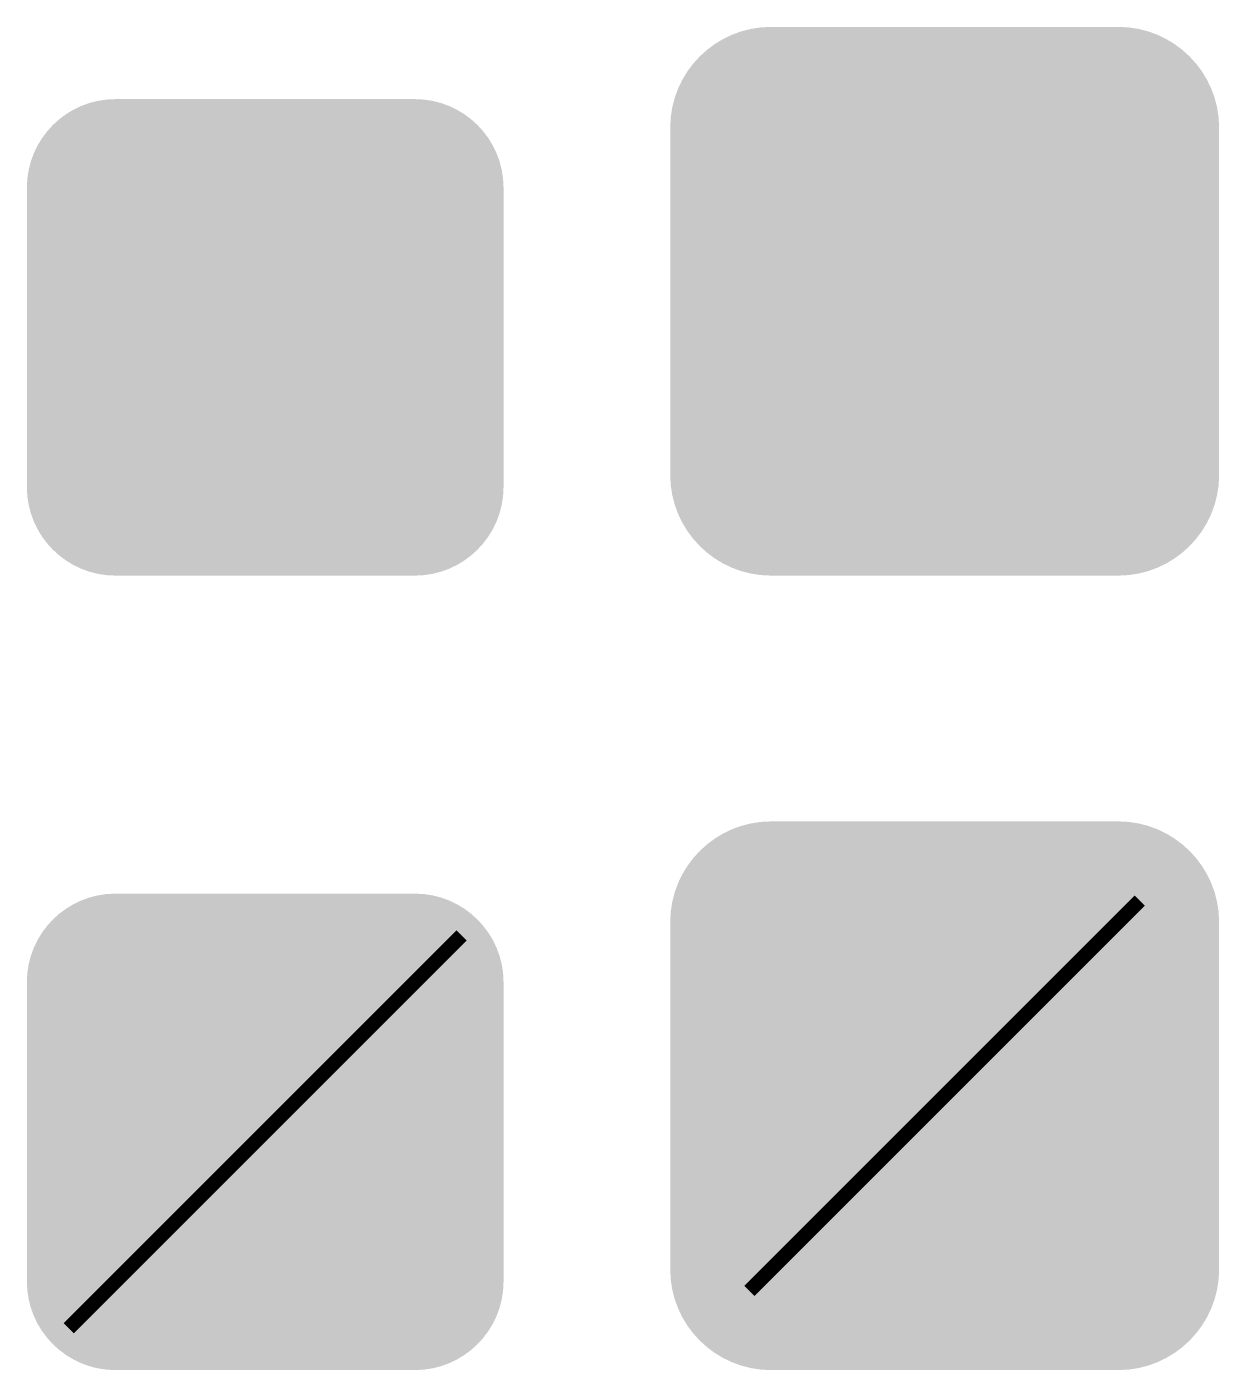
# Model space of a CAD drawing. Header units: millimetres. Extents: x 5277 to 6029, y 2052 to 2709.
# Drawn here: x 5508 to 5524.5, y 2667.63 to 2686.23 of the extents above; entities that cross this region are included whole.
import ezdxf

# ---------------------------------------------------------------- set-up
doc = ezdxf.new("R2010")
doc.units = ezdxf.units.MM
doc.layers.add('AuthorityService', color=7, linetype='CONTINUOUS', true_color=0x000000)

# ---------------------------------------------------------------- blocks, each defined once
blk = doc.blocks.new('602010801_рек_мз')
at = {"layer": 'AuthorityService', "linetype": 'Continuous'}
h = blk.add_hatch(color=256, dxfattribs=at)
edge = h.paths.add_edge_path()
edge.add_spline(control_points=[(0, 0), (0, 0.675), (0.55, 1.225), (1.225, 1.225)], knot_values=[-1, -1, -1, -1, 0, 0, 0, 0], degree=3, periodic=0)
edge.add_line((1.225, 1.225), (5.372, 1.225))
edge.add_spline(control_points=[(5.372, 1.225), (6.047, 1.225), (6.598, 0.675), (6.598, 0)], knot_values=[-1, -1, -1, -1, 0, 0, 0, 0], degree=3, periodic=0)
edge.add_line((6.598, 0), (6.598, -4.147))
edge.add_spline(control_points=[(6.598, -4.147), (6.598, -4.822), (6.047, -5.372), (5.372, -5.372)], knot_values=[-1, -1, -1, -1, 0, 0, 0, 0], degree=3, periodic=0)
edge.add_line((5.372, -5.372), (1.225, -5.372))
edge.add_spline(control_points=[(1.225, -5.372), (0.55, -5.372), (0, -4.822), (0, -4.147)], knot_values=[-1, -1, -1, -1, 0, 0, 0, 0], degree=3, periodic=0)
edge.add_line((0, -4.147), (0, 0))
edge = h.paths.add_edge_path(flags=16)
edge.add_spline(control_points=[(0.313, -4.147), (0.313, -4.652), (0.72, -5.059), (1.225, -5.059)], knot_values=[-1, -1, -1, -1, 0, 0, 0, 0], degree=3, periodic=0)
edge.add_line((1.225, -5.059), (5.372, -5.059))
edge.add_spline(control_points=[(5.372, -5.059), (5.878, -5.059), (6.285, -4.652), (6.285, -4.147)], knot_values=[-1, -1, -1, -1, 0, 0, 0, 0], degree=3, periodic=0)
edge.add_line((6.285, -4.147), (6.285, 0))
edge.add_spline(control_points=[(6.285, 0), (6.285, 0.505), (5.878, 0.912), (5.372, 0.912)], knot_values=[-1, -1, -1, -1, 0, 0, 0, 0], degree=3, periodic=0)
edge.add_line((5.372, 0.912), (1.225, 0.912))
edge.add_spline(control_points=[(1.225, 0.912), (0.72, 0.912), (0.313, 0.505), (0.313, 0)], knot_values=[-1, -1, -1, -1, 0, 0, 0, 0], degree=3, periodic=0)
edge.add_line((0.313, 0), (0.313, -4.147))
at = {"layer": 'AuthorityService', "linetype": 'Continuous', "true_color": 0xffff00}
h = blk.add_hatch(color=2, dxfattribs=at)
edge = h.paths.add_edge_path()
edge.add_line((0.313, 0), (0.313, -4.147))
edge.add_spline(control_points=[(0.313, -4.147), (0.313, -4.652), (0.72, -5.059), (1.225, -5.059)], knot_values=[-1, -1, -1, -1, 0, 0, 0, 0], degree=3, periodic=0)
edge.add_line((1.225, -5.059), (5.372, -5.059))
edge.add_spline(control_points=[(5.372, -5.059), (5.878, -5.059), (6.285, -4.652), (6.285, -4.147)], knot_values=[-1, -1, -1, -1, 0, 0, 0, 0], degree=3, periodic=0)
edge.add_line((6.285, -4.147), (6.285, 0))
edge.add_spline(control_points=[(6.285, 0), (6.285, 0.505), (5.878, 0.912), (5.372, 0.912)], knot_values=[-1, -1, -1, -1, 0, 0, 0, 0], degree=3, periodic=0)
edge.add_line((5.372, 0.912), (1.225, 0.912))
edge.add_spline(control_points=[(1.225, 0.912), (0.72, 0.912), (0.313, 0.505), (0.313, 0)], knot_values=[-1, -1, -1, -1, 0, 0, 0, 0], degree=3, periodic=0)
at = {"layer": 'AuthorityService', "linetype": 'Continuous'}
h = blk.add_hatch(color=256, dxfattribs=at)
h.paths.add_polyline_path([(2.863, -0.017), (2.974, -0.008), (3.192, 0.002), (3.3, 0.002), (3.408, 0.002), (3.626, -0.008), (3.737, -0.017), (4.111, -0.043), (4.692, -0.135), (4.898, -0.201), (4.917, -0.204), (4.958, -0.22), (4.98, -0.233), (5.221, -0.331), (5.623, -0.604), (5.785, -0.778), (5.814, -0.81), (5.879, -0.906), (5.915, -0.971), (5.951, -1.036), (6.01, -1.149), (6.032, -1.196), (6.077, -1.298), (6.102, -1.78), (4.726, -1.596), (4.726, -1.171), (4.898, -1.171), (4.898, -0.721), (4.283, -0.721), (4.283, -1.526), (4.359, -1.526), (5.614, -3.162), (5.62, -3.174), (5.62, -4.176), (0.98, -4.176), (0.98, -3.174), (0.986, -3.168), (0.986, -3.162), (2.241, -1.526), (2.317, -1.526), (2.317, -0.721), (1.702, -0.721), (1.702, -1.171), (1.874, -1.171), (1.874, -1.596), (0.498, -1.78), (0.523, -1.298), (0.603, -1.111), (0.748, -0.851), (0.815, -0.778), (0.977, -0.604), (1.379, -0.331), (1.62, -0.233), (1.623, -0.233), (1.639, -0.228), (1.652, -0.223), (1.664, -0.219), (1.683, -0.211), (1.69, -0.208), (1.782, -0.176), (2.019, -0.12), (2.165, -0.097), (2.311, -0.073), (2.558, -0.04), (2.66, -0.03)])
h.paths.add_polyline_path([(4.016, -2.084), (3.867, -1.935), (3.509, -1.786), (3.3, -1.786), (3.091, -1.786), (2.733, -1.935), (2.584, -2.084), (2.435, -2.233), (2.286, -2.591), (2.286, -2.8), (2.286, -2.895), (2.321, -3.079), (2.355, -3.168), (2.447, -3.406), (2.79, -3.71), (3.04, -3.777), (3.043, -3.78), (3.054, -3.783), (3.062, -3.783), (3.07, -3.783), (3.081, -3.786), (3.084, -3.789), (3.088, -3.789), (3.097, -3.791), (3.103, -3.792), (3.11, -3.794), (3.119, -3.796), (3.122, -3.796), (3.132, -3.799), (3.161, -3.802), (3.18, -3.802), (3.183, -3.802), (3.191, -3.804), (3.195, -3.805), (3.2, -3.807), (3.208, -3.808), (3.211, -3.808), (3.3, -3.808), (3.389, -3.808), (3.392, -3.808), (3.4, -3.807), (3.405, -3.805), (3.409, -3.804), (3.417, -3.802), (3.42, -3.802), (3.439, -3.802), (3.468, -3.799), (3.478, -3.796), (3.481, -3.796), (3.49, -3.794), (3.497, -3.792), (3.503, -3.791), (3.512, -3.789), (3.516, -3.789), (3.519, -3.786), (3.53, -3.783), (3.538, -3.783), (3.546, -3.783), (3.557, -3.78), (3.56, -3.777), (3.807, -3.71), (4.149, -3.406), (4.245, -3.168), (4.279, -3.073), (4.314, -2.889), (4.314, -2.8), (4.314, -2.591), (4.165, -2.233)], flags=16)
h.paths.add_polyline_path([(2.863, -0.721), (2.863, -1.526), (3.737, -1.526), (3.737, -0.721)], flags=16)
blk = doc.blocks.new('602010801_рек_рз')
at = {"layer": 'AuthorityService', "linetype": 'Continuous'}
h = blk.add_hatch(color=256, dxfattribs=at)
edge = h.paths.add_edge_path()
edge.add_spline(control_points=[(-0.095, -0.169), (-0.095, 0.599), (0.531, 1.225), (1.3, 1.225)], knot_values=[-1, -1, -1, -1, 0, 0, 0, 0], degree=3, periodic=0)
edge.add_line((1.3, 1.225), (6.108, 1.225))
edge.add_spline(control_points=[(6.108, 1.225), (6.877, 1.225), (7.503, 0.599), (7.503, -0.169)], knot_values=[-1, -1, -1, -1, 0, 0, 0, 0], degree=3, periodic=0)
edge.add_line((7.503, -0.169), (7.503, -4.978))
edge.add_spline(control_points=[(7.503, -4.978), (7.503, -5.747), (6.877, -6.372), (6.108, -6.372)], knot_values=[-1, -1, -1, -1, 0, 0, 0, 0], degree=3, periodic=0)
edge.add_line((6.108, -6.372), (1.3, -6.372))
edge.add_spline(control_points=[(1.3, -6.372), (0.531, -6.372), (-0.095, -5.747), (-0.095, -4.978)], knot_values=[-1, -1, -1, -1, 0, 0, 0, 0], degree=3, periodic=0)
edge.add_line((-0.095, -4.978), (-0.095, -0.169))
edge = h.paths.add_edge_path(flags=16)
edge.add_spline(control_points=[(0.218, -4.978), (0.218, -5.577), (0.701, -6.059), (1.3, -6.059)], knot_values=[-1, -1, -1, -1, 0, 0, 0, 0], degree=3, periodic=0)
edge.add_line((1.3, -6.059), (6.108, -6.059))
edge.add_spline(control_points=[(6.108, -6.059), (6.707, -6.059), (7.19, -5.577), (7.19, -4.978)], knot_values=[-1, -1, -1, -1, 0, 0, 0, 0], degree=3, periodic=0)
edge.add_line((7.19, -4.978), (7.19, -0.169))
edge.add_spline(control_points=[(7.19, -0.169), (7.19, 0.43), (6.707, 0.912), (6.108, 0.912)], knot_values=[-1, -1, -1, -1, 0, 0, 0, 0], degree=3, periodic=0)
edge.add_line((6.108, 0.912), (1.3, 0.912))
edge.add_spline(control_points=[(1.3, 0.912), (0.701, 0.912), (0.218, 0.43), (0.218, -0.169)], knot_values=[-1, -1, -1, -1, 0, 0, 0, 0], degree=3, periodic=0)
edge.add_line((0.218, -0.169), (0.218, -4.978))
at = {"layer": 'AuthorityService', "linetype": 'Continuous', "true_color": 0xffff00}
h = blk.add_hatch(color=2, dxfattribs=at)
edge = h.paths.add_edge_path()
edge.add_spline(control_points=[(0.218, -4.978), (0.218, -5.577), (0.701, -6.059), (1.3, -6.059)], knot_values=[-1, -1, -1, -1, 0, 0, 0, 0], degree=3, periodic=0)
edge.add_line((1.3, -6.059), (6.108, -6.059))
edge.add_spline(control_points=[(6.108, -6.059), (6.707, -6.059), (7.19, -5.577), (7.19, -4.978)], knot_values=[-1, -1, -1, -1, 0, 0, 0, 0], degree=3, periodic=0)
edge.add_line((7.19, -4.978), (7.19, -0.169))
edge.add_spline(control_points=[(7.19, -0.169), (7.19, 0.43), (6.707, 0.912), (6.108, 0.912)], knot_values=[-1, -1, -1, -1, 0, 0, 0, 0], degree=3, periodic=0)
edge.add_line((6.108, 0.912), (1.3, 0.912))
edge.add_spline(control_points=[(1.3, 0.912), (0.701, 0.912), (0.218, 0.43), (0.218, -0.169)], knot_values=[-1, -1, -1, -1, 0, 0, 0, 0], degree=3, periodic=0)
edge.add_line((0.218, -0.169), (0.218, -4.978))
at = {"layer": 'AuthorityService', "linetype": 'Continuous'}
h = blk.add_hatch(color=256, dxfattribs=at)
edge = h.paths.add_edge_path()
edge.add_line((0.426, -0.513), (0.426, -4.634))
edge.add_spline(control_points=[(0.426, -4.634), (0.426, -5.305), (0.973, -5.852), (1.644, -5.852)], knot_values=[0, 0, 0, 0, 1, 1, 1, 1], degree=3, periodic=0)
edge.add_line((1.644, -5.852), (5.765, -5.852))
edge.add_spline(control_points=[(5.765, -5.852), (6.435, -5.852), (6.983, -5.305), (6.983, -4.634)], knot_values=[0, 0, 0, 0, 1, 1, 1, 1], degree=3, periodic=0)
edge.add_line((6.983, -4.634), (6.983, -0.513))
edge.add_spline(control_points=[(6.983, -0.513), (6.983, 0.158), (6.435, 0.705), (5.765, 0.705)], knot_values=[0, 0, 0, 0, 1, 1, 1, 1], degree=3, periodic=0)
edge.add_line((5.765, 0.705), (1.644, 0.705))
edge.add_spline(control_points=[(1.644, 0.705), (0.973, 0.705), (0.426, 0.158), (0.426, -0.513)], knot_values=[0, 0, 0, 0, 1, 1, 1, 1], degree=3, periodic=0)
edge = h.paths.add_edge_path(flags=16)
edge.add_spline(control_points=[(0.737, -4.634), (0.737, -5.136), (1.142, -5.541), (1.644, -5.541)], knot_values=[-1, -1, -1, -1, 0, 0, 0, 0], degree=3, periodic=0)
edge.add_line((1.644, -5.541), (5.765, -5.541))
edge.add_spline(control_points=[(5.765, -5.541), (6.267, -5.541), (6.671, -5.136), (6.671, -4.634)], knot_values=[-1, -1, -1, -1, 0, 0, 0, 0], degree=3, periodic=0)
edge.add_line((6.671, -4.634), (6.671, -0.513))
edge.add_spline(control_points=[(6.671, -0.513), (6.671, -0.011), (6.267, 0.394), (5.765, 0.394)], knot_values=[-1, -1, -1, -1, 0, 0, 0, 0], degree=3, periodic=0)
edge.add_line((5.765, 0.394), (1.644, 0.394))
edge.add_spline(control_points=[(1.644, 0.394), (1.142, 0.394), (0.737, -0.011), (0.737, -0.513)], knot_values=[-1, -1, -1, -1, 0, 0, 0, 0], degree=3, periodic=0)
edge.add_line((0.737, -0.513), (0.737, -4.634))
h = blk.add_hatch(color=256, dxfattribs=at)
h.paths.add_polyline_path([(3.249, -0.53), (3.36, -0.521), (3.579, -0.511), (3.687, -0.511), (3.794, -0.511), (4.013, -0.521), (4.124, -0.53), (4.498, -0.556), (5.078, -0.648), (5.284, -0.714), (5.303, -0.717), (5.344, -0.733), (5.367, -0.746), (5.607, -0.844), (6.01, -1.117), (6.172, -1.291), (6.2, -1.323), (6.265, -1.419), (6.302, -1.484), (6.338, -1.549), (6.397, -1.662), (6.419, -1.709), (6.463, -1.811), (6.489, -2.293), (5.113, -2.109), (5.113, -1.684), (5.284, -1.684), (5.284, -1.234), (4.669, -1.234), (4.669, -2.039), (4.745, -2.039), (6.001, -3.675), (6.007, -3.687), (6.007, -4.689), (1.366, -4.689), (1.366, -3.687), (1.373, -3.681), (1.373, -3.675), (2.628, -2.039), (2.704, -2.039), (2.704, -1.234), (2.089, -1.234), (2.089, -1.684), (2.26, -1.684), (2.26, -2.109), (0.885, -2.293), (0.91, -1.811), (0.989, -1.624), (1.135, -1.364), (1.202, -1.291), (1.363, -1.117), (1.766, -0.844), (2.007, -0.746), (2.01, -0.746), (2.026, -0.741), (2.038, -0.736), (2.051, -0.732), (2.07, -0.724), (2.076, -0.72), (2.168, -0.689), (2.406, -0.633), (2.552, -0.61), (2.698, -0.586), (2.945, -0.552), (3.046, -0.543)])
h.paths.add_polyline_path([(4.403, -2.597), (4.254, -2.448), (3.896, -2.299), (3.687, -2.299), (3.477, -2.299), (3.119, -2.448), (2.97, -2.597), (2.821, -2.746), (2.672, -3.104), (2.672, -3.313), (2.672, -3.408), (2.707, -3.592), (2.742, -3.681), (2.834, -3.919), (3.176, -4.223), (3.427, -4.29), (3.43, -4.293), (3.441, -4.296), (3.449, -4.296), (3.457, -4.296), (3.468, -4.299), (3.471, -4.302), (3.474, -4.302), (3.484, -4.304), (3.49, -4.305), (3.496, -4.307), (3.506, -4.309), (3.509, -4.309), (3.519, -4.312), (3.547, -4.315), (3.566, -4.315), (3.569, -4.315), (3.577, -4.317), (3.582, -4.318), (3.587, -4.32), (3.595, -4.321), (3.598, -4.321), (3.687, -4.321), (3.775, -4.321), (3.779, -4.321), (3.786, -4.32), (3.791, -4.318), (3.796, -4.317), (3.804, -4.315), (3.807, -4.315), (3.826, -4.315), (3.855, -4.312), (3.864, -4.309), (3.867, -4.309), (3.877, -4.307), (3.883, -4.305), (3.889, -4.304), (3.899, -4.302), (3.902, -4.302), (3.905, -4.299), (3.916, -4.296), (3.924, -4.296), (3.932, -4.296), (3.943, -4.293), (3.947, -4.29), (4.194, -4.223), (4.536, -3.919), (4.631, -3.681), (4.666, -3.586), (4.701, -3.402), (4.701, -3.313), (4.701, -3.104), (4.552, -2.746)], flags=16)
h.paths.add_polyline_path([(3.249, -1.234), (3.249, -2.039), (4.124, -2.039), (4.124, -1.234)], flags=16)
blk = doc.blocks.new('602010801_ликв_мз')
at = {"layer": 'AuthorityService', "linetype": 'Continuous'}
h = blk.add_hatch(color=256, dxfattribs=at)
edge = h.paths.add_edge_path()
edge.add_spline(control_points=[(0, 0), (0, 0.675), (0.55, 1.225), (1.225, 1.225)], knot_values=[-1, -1, -1, -1, 0, 0, 0, 0], degree=3, periodic=0)
edge.add_line((1.225, 1.225), (5.372, 1.225))
edge.add_spline(control_points=[(5.372, 1.225), (6.047, 1.225), (6.598, 0.675), (6.598, 0)], knot_values=[-1, -1, -1, -1, 0, 0, 0, 0], degree=3, periodic=0)
edge.add_line((6.598, 0), (6.598, -4.147))
edge.add_spline(control_points=[(6.598, -4.147), (6.598, -4.822), (6.047, -5.372), (5.372, -5.372)], knot_values=[-1, -1, -1, -1, 0, 0, 0, 0], degree=3, periodic=0)
edge.add_line((5.372, -5.372), (1.225, -5.372))
edge.add_spline(control_points=[(1.225, -5.372), (0.55, -5.372), (0, -4.822), (0, -4.147)], knot_values=[-1, -1, -1, -1, 0, 0, 0, 0], degree=3, periodic=0)
edge.add_line((0, -4.147), (0, 0))
edge = h.paths.add_edge_path(flags=16)
edge.add_spline(control_points=[(0.313, -4.147), (0.313, -4.652), (0.72, -5.059), (1.225, -5.059)], knot_values=[-1, -1, -1, -1, 0, 0, 0, 0], degree=3, periodic=0)
edge.add_line((1.225, -5.059), (5.372, -5.059))
edge.add_spline(control_points=[(5.372, -5.059), (5.878, -5.059), (6.285, -4.652), (6.285, -4.147)], knot_values=[-1, -1, -1, -1, 0, 0, 0, 0], degree=3, periodic=0)
edge.add_line((6.285, -4.147), (6.285, 0))
edge.add_spline(control_points=[(6.285, 0), (6.285, 0.505), (5.878, 0.912), (5.372, 0.912)], knot_values=[-1, -1, -1, -1, 0, 0, 0, 0], degree=3, periodic=0)
edge.add_line((5.372, 0.912), (1.225, 0.912))
edge.add_spline(control_points=[(1.225, 0.912), (0.72, 0.912), (0.313, 0.505), (0.313, 0)], knot_values=[-1, -1, -1, -1, 0, 0, 0, 0], degree=3, periodic=0)
edge.add_line((0.313, 0), (0.313, -4.147))
at = {"layer": 'AuthorityService', "linetype": 'Continuous', "true_color": 0xffffff}
h = blk.add_hatch(color=7, dxfattribs=at)
edge = h.paths.add_edge_path()
edge.add_line((0.313, 0), (0.313, -4.147))
edge.add_spline(control_points=[(0.313, -4.147), (0.313, -4.652), (0.72, -5.059), (1.225, -5.059)], knot_values=[-1, -1, -1, -1, 0, 0, 0, 0], degree=3, periodic=0)
edge.add_line((1.225, -5.059), (5.372, -5.059))
edge.add_spline(control_points=[(5.372, -5.059), (5.878, -5.059), (6.285, -4.652), (6.285, -4.147)], knot_values=[-1, -1, -1, -1, 0, 0, 0, 0], degree=3, periodic=0)
edge.add_line((6.285, -4.147), (6.285, 0))
edge.add_spline(control_points=[(6.285, 0), (6.285, 0.505), (5.878, 0.912), (5.372, 0.912)], knot_values=[-1, -1, -1, -1, 0, 0, 0, 0], degree=3, periodic=0)
edge.add_line((5.372, 0.912), (1.225, 0.912))
edge.add_spline(control_points=[(1.225, 0.912), (0.72, 0.912), (0.313, 0.505), (0.313, 0)], knot_values=[-1, -1, -1, -1, 0, 0, 0, 0], degree=3, periodic=0)
at = {"layer": 'AuthorityService', "linetype": 'Continuous'}
h = blk.add_hatch(color=256, dxfattribs=at)
h.paths.add_polyline_path([(2.863, -0.017), (2.974, -0.008), (3.192, 0.002), (3.3, 0.002), (3.408, 0.002), (3.626, -0.008), (3.737, -0.017), (4.111, -0.043), (4.692, -0.135), (4.898, -0.201), (4.917, -0.204), (4.958, -0.22), (4.98, -0.233), (5.221, -0.331), (5.623, -0.604), (5.785, -0.778), (5.814, -0.81), (5.879, -0.906), (5.915, -0.971), (5.951, -1.036), (6.01, -1.149), (6.032, -1.196), (6.077, -1.298), (6.102, -1.78), (4.726, -1.596), (4.726, -1.171), (4.898, -1.171), (4.898, -0.721), (4.283, -0.721), (4.283, -1.526), (4.359, -1.526), (5.614, -3.162), (5.62, -3.174), (5.62, -4.176), (0.98, -4.176), (0.98, -3.174), (0.986, -3.168), (0.986, -3.162), (2.241, -1.526), (2.317, -1.526), (2.317, -0.721), (1.702, -0.721), (1.702, -1.171), (1.874, -1.171), (1.874, -1.596), (0.498, -1.78), (0.523, -1.298), (0.603, -1.111), (0.748, -0.851), (0.815, -0.778), (0.977, -0.604), (1.379, -0.331), (1.62, -0.233), (1.623, -0.233), (1.639, -0.228), (1.652, -0.223), (1.664, -0.219), (1.683, -0.211), (1.69, -0.208), (1.782, -0.176), (2.019, -0.12), (2.165, -0.097), (2.311, -0.073), (2.558, -0.04), (2.66, -0.03)])
h.paths.add_polyline_path([(4.016, -2.084), (3.867, -1.935), (3.509, -1.786), (3.3, -1.786), (3.091, -1.786), (2.733, -1.935), (2.584, -2.084), (2.435, -2.233), (2.286, -2.591), (2.286, -2.8), (2.286, -2.895), (2.321, -3.079), (2.355, -3.168), (2.447, -3.406), (2.79, -3.71), (3.04, -3.777), (3.043, -3.78), (3.054, -3.783), (3.062, -3.783), (3.07, -3.783), (3.081, -3.786), (3.084, -3.789), (3.088, -3.789), (3.097, -3.791), (3.103, -3.792), (3.11, -3.794), (3.119, -3.796), (3.122, -3.796), (3.132, -3.799), (3.161, -3.802), (3.18, -3.802), (3.183, -3.802), (3.191, -3.804), (3.195, -3.805), (3.2, -3.807), (3.208, -3.808), (3.211, -3.808), (3.3, -3.808), (3.389, -3.808), (3.392, -3.808), (3.4, -3.807), (3.405, -3.805), (3.409, -3.804), (3.417, -3.802), (3.42, -3.802), (3.439, -3.802), (3.468, -3.799), (3.478, -3.796), (3.481, -3.796), (3.49, -3.794), (3.497, -3.792), (3.503, -3.791), (3.512, -3.789), (3.516, -3.789), (3.519, -3.786), (3.53, -3.783), (3.538, -3.783), (3.546, -3.783), (3.557, -3.78), (3.56, -3.777), (3.807, -3.71), (4.149, -3.406), (4.245, -3.168), (4.279, -3.073), (4.314, -2.889), (4.314, -2.8), (4.314, -2.591), (4.165, -2.233)], flags=16)
h.paths.add_polyline_path([(2.863, -0.721), (2.863, -1.526), (3.737, -1.526), (3.737, -0.721)], flags=16)
at = {"layer": 'AuthorityService', "color": 1, "linetype": 'Continuous', "true_color": 0xff0000, "const_width": 0.2}
blk.add_lwpolyline([(0.58, -4.793), (6.018, 0.646)], dxfattribs=at)
blk = doc.blocks.new('602010801_ликв_рз')
at = {"layer": 'AuthorityService', "linetype": 'Continuous'}
h = blk.add_hatch(color=256, dxfattribs=at)
edge = h.paths.add_edge_path()
edge.add_spline(control_points=[(-0.095, -0.169), (-0.095, 0.599), (0.531, 1.225), (1.3, 1.225)], knot_values=[-1, -1, -1, -1, 0, 0, 0, 0], degree=3, periodic=0)
edge.add_line((1.3, 1.225), (6.108, 1.225))
edge.add_spline(control_points=[(6.108, 1.225), (6.877, 1.225), (7.503, 0.599), (7.503, -0.169)], knot_values=[-1, -1, -1, -1, 0, 0, 0, 0], degree=3, periodic=0)
edge.add_line((7.503, -0.169), (7.503, -4.978))
edge.add_spline(control_points=[(7.503, -4.978), (7.503, -5.747), (6.877, -6.372), (6.108, -6.372)], knot_values=[-1, -1, -1, -1, 0, 0, 0, 0], degree=3, periodic=0)
edge.add_line((6.108, -6.372), (1.3, -6.372))
edge.add_spline(control_points=[(1.3, -6.372), (0.531, -6.372), (-0.095, -5.747), (-0.095, -4.978)], knot_values=[-1, -1, -1, -1, 0, 0, 0, 0], degree=3, periodic=0)
edge.add_line((-0.095, -4.978), (-0.095, -0.169))
edge = h.paths.add_edge_path(flags=16)
edge.add_spline(control_points=[(0.218, -4.978), (0.218, -5.577), (0.701, -6.059), (1.3, -6.059)], knot_values=[-1, -1, -1, -1, 0, 0, 0, 0], degree=3, periodic=0)
edge.add_line((1.3, -6.059), (6.108, -6.059))
edge.add_spline(control_points=[(6.108, -6.059), (6.707, -6.059), (7.19, -5.577), (7.19, -4.978)], knot_values=[-1, -1, -1, -1, 0, 0, 0, 0], degree=3, periodic=0)
edge.add_line((7.19, -4.978), (7.19, -0.169))
edge.add_spline(control_points=[(7.19, -0.169), (7.19, 0.43), (6.707, 0.912), (6.108, 0.912)], knot_values=[-1, -1, -1, -1, 0, 0, 0, 0], degree=3, periodic=0)
edge.add_line((6.108, 0.912), (1.3, 0.912))
edge.add_spline(control_points=[(1.3, 0.912), (0.701, 0.912), (0.218, 0.43), (0.218, -0.169)], knot_values=[-1, -1, -1, -1, 0, 0, 0, 0], degree=3, periodic=0)
edge.add_line((0.218, -0.169), (0.218, -4.978))
at = {"layer": 'AuthorityService', "linetype": 'Continuous', "true_color": 0xffffff}
h = blk.add_hatch(color=7, dxfattribs=at)
edge = h.paths.add_edge_path()
edge.add_spline(control_points=[(0.218, -4.978), (0.218, -5.577), (0.701, -6.059), (1.3, -6.059)], knot_values=[-1, -1, -1, -1, 0, 0, 0, 0], degree=3, periodic=0)
edge.add_line((1.3, -6.059), (6.108, -6.059))
edge.add_spline(control_points=[(6.108, -6.059), (6.707, -6.059), (7.19, -5.577), (7.19, -4.978)], knot_values=[-1, -1, -1, -1, 0, 0, 0, 0], degree=3, periodic=0)
edge.add_line((7.19, -4.978), (7.19, -0.169))
edge.add_spline(control_points=[(7.19, -0.169), (7.19, 0.43), (6.707, 0.912), (6.108, 0.912)], knot_values=[-1, -1, -1, -1, 0, 0, 0, 0], degree=3, periodic=0)
edge.add_line((6.108, 0.912), (1.3, 0.912))
edge.add_spline(control_points=[(1.3, 0.912), (0.701, 0.912), (0.218, 0.43), (0.218, -0.169)], knot_values=[-1, -1, -1, -1, 0, 0, 0, 0], degree=3, periodic=0)
edge.add_line((0.218, -0.169), (0.218, -4.978))
at = {"layer": 'AuthorityService', "linetype": 'Continuous'}
h = blk.add_hatch(color=256, dxfattribs=at)
edge = h.paths.add_edge_path()
edge.add_line((0.426, -0.513), (0.426, -4.634))
edge.add_spline(control_points=[(0.426, -4.634), (0.426, -5.305), (0.973, -5.852), (1.644, -5.852)], knot_values=[0, 0, 0, 0, 1, 1, 1, 1], degree=3, periodic=0)
edge.add_line((1.644, -5.852), (5.765, -5.852))
edge.add_spline(control_points=[(5.765, -5.852), (6.435, -5.852), (6.983, -5.305), (6.983, -4.634)], knot_values=[0, 0, 0, 0, 1, 1, 1, 1], degree=3, periodic=0)
edge.add_line((6.983, -4.634), (6.983, -0.513))
edge.add_spline(control_points=[(6.983, -0.513), (6.983, 0.158), (6.435, 0.705), (5.765, 0.705)], knot_values=[0, 0, 0, 0, 1, 1, 1, 1], degree=3, periodic=0)
edge.add_line((5.765, 0.705), (1.644, 0.705))
edge.add_spline(control_points=[(1.644, 0.705), (0.973, 0.705), (0.426, 0.158), (0.426, -0.513)], knot_values=[0, 0, 0, 0, 1, 1, 1, 1], degree=3, periodic=0)
edge = h.paths.add_edge_path(flags=16)
edge.add_spline(control_points=[(0.737, -4.634), (0.737, -5.136), (1.142, -5.541), (1.644, -5.541)], knot_values=[-1, -1, -1, -1, 0, 0, 0, 0], degree=3, periodic=0)
edge.add_line((1.644, -5.541), (5.765, -5.541))
edge.add_spline(control_points=[(5.765, -5.541), (6.267, -5.541), (6.671, -5.136), (6.671, -4.634)], knot_values=[-1, -1, -1, -1, 0, 0, 0, 0], degree=3, periodic=0)
edge.add_line((6.671, -4.634), (6.671, -0.513))
edge.add_spline(control_points=[(6.671, -0.513), (6.671, -0.011), (6.267, 0.394), (5.765, 0.394)], knot_values=[-1, -1, -1, -1, 0, 0, 0, 0], degree=3, periodic=0)
edge.add_line((5.765, 0.394), (1.644, 0.394))
edge.add_spline(control_points=[(1.644, 0.394), (1.142, 0.394), (0.737, -0.011), (0.737, -0.513)], knot_values=[-1, -1, -1, -1, 0, 0, 0, 0], degree=3, periodic=0)
edge.add_line((0.737, -0.513), (0.737, -4.634))
h = blk.add_hatch(color=256, dxfattribs=at)
h.paths.add_polyline_path([(3.249, -0.53), (3.36, -0.521), (3.579, -0.511), (3.687, -0.511), (3.794, -0.511), (4.013, -0.521), (4.124, -0.53), (4.498, -0.556), (5.078, -0.648), (5.284, -0.714), (5.303, -0.717), (5.344, -0.733), (5.367, -0.746), (5.607, -0.844), (6.01, -1.117), (6.172, -1.291), (6.2, -1.323), (6.265, -1.419), (6.302, -1.484), (6.338, -1.549), (6.397, -1.662), (6.419, -1.709), (6.463, -1.811), (6.489, -2.293), (5.113, -2.109), (5.113, -1.684), (5.284, -1.684), (5.284, -1.234), (4.669, -1.234), (4.669, -2.039), (4.745, -2.039), (6.001, -3.675), (6.007, -3.687), (6.007, -4.689), (1.366, -4.689), (1.366, -3.687), (1.373, -3.681), (1.373, -3.675), (2.628, -2.039), (2.704, -2.039), (2.704, -1.234), (2.089, -1.234), (2.089, -1.684), (2.26, -1.684), (2.26, -2.109), (0.885, -2.293), (0.91, -1.811), (0.989, -1.624), (1.135, -1.364), (1.202, -1.291), (1.363, -1.117), (1.766, -0.844), (2.007, -0.746), (2.01, -0.746), (2.026, -0.741), (2.038, -0.736), (2.051, -0.732), (2.07, -0.724), (2.076, -0.72), (2.168, -0.689), (2.406, -0.633), (2.552, -0.61), (2.698, -0.586), (2.945, -0.552), (3.046, -0.543)])
h.paths.add_polyline_path([(4.403, -2.597), (4.254, -2.448), (3.896, -2.299), (3.687, -2.299), (3.477, -2.299), (3.119, -2.448), (2.97, -2.597), (2.821, -2.746), (2.672, -3.104), (2.672, -3.313), (2.672, -3.408), (2.707, -3.592), (2.742, -3.681), (2.834, -3.919), (3.176, -4.223), (3.427, -4.29), (3.43, -4.293), (3.441, -4.296), (3.449, -4.296), (3.457, -4.296), (3.468, -4.299), (3.471, -4.302), (3.474, -4.302), (3.484, -4.304), (3.49, -4.305), (3.496, -4.307), (3.506, -4.309), (3.509, -4.309), (3.519, -4.312), (3.547, -4.315), (3.566, -4.315), (3.569, -4.315), (3.577, -4.317), (3.582, -4.318), (3.587, -4.32), (3.595, -4.321), (3.598, -4.321), (3.687, -4.321), (3.775, -4.321), (3.779, -4.321), (3.786, -4.32), (3.791, -4.318), (3.796, -4.317), (3.804, -4.315), (3.807, -4.315), (3.826, -4.315), (3.855, -4.312), (3.864, -4.309), (3.867, -4.309), (3.877, -4.307), (3.883, -4.305), (3.889, -4.304), (3.899, -4.302), (3.902, -4.302), (3.905, -4.299), (3.916, -4.296), (3.924, -4.296), (3.932, -4.296), (3.943, -4.293), (3.947, -4.29), (4.194, -4.223), (4.536, -3.919), (4.631, -3.681), (4.666, -3.586), (4.701, -3.402), (4.701, -3.313), (4.701, -3.104), (4.552, -2.746)], flags=16)
h.paths.add_polyline_path([(3.249, -1.234), (3.249, -2.039), (4.124, -2.039), (4.124, -1.234)], flags=16)
at = {"layer": 'AuthorityService', "color": 1, "linetype": 'Continuous', "true_color": 0xff0000, "const_width": 0.2}
blk.add_lwpolyline([(1.002, -5.276), (6.406, 0.129)], dxfattribs=at)

msp = doc.modelspace()

# ---------------------------------------------------------------- block references
at = {"layer": 'AuthorityService', "linetype": 'Continuous'}
for name, p in [('602010801_рек_рз', (5517, 2685)), ('602010801_рек_мз', (5508, 2684)), ('602010801_ликв_рз', (5517, 2674)), ('602010801_ликв_мз', (5508, 2673))]:
    msp.add_blockref(name, p, dxfattribs=at)

doc.saveas('drawing.dxf')
